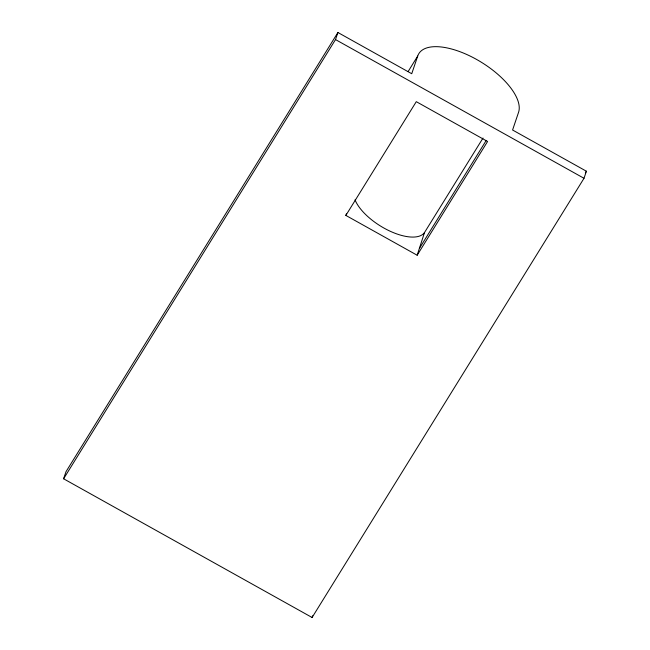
<?xml version="1.0" encoding="UTF-8"?>
<svg xmlns="http://www.w3.org/2000/svg" width="650" height="650" viewBox="0 0 650 650"><rect width="100%" height="100%" fill="white"/><g stroke="black" fill="none" stroke-linecap="round" stroke-linejoin="round"><path stroke-width="0.97" d="M346.458 213.655L345.857 215.418L417.162 255.231L424.515 232.521L483.007 138.052M63.602 478.782L65.991 471.705L337.911 32.5L411.734 73.718L417.723 56.022A57.988 25.602 31.8 0 1 476.523 59.41A57.988 25.602 31.8 0 1 518.562 112.32L512.574 130.008L586.398 171.218L584.009 178.295L312.089 617.5L63.602 478.782L335.514 39.577L337.911 32.5M312.089 617.5L312.691 615.729M408.111 71.557L417.723 56.022M345.857 215.418L416.284 101.668L487.589 141.481L417.162 255.231M419.559 248.154L486.249 140.433M585.333 172.949L586.398 171.218M335.514 39.577L584.009 178.295M424.515 232.521A41.007 18.102 31.8 0 1 389.456 230.896A41.007 18.102 31.8 0 1 355.03 199.818"/></g></svg>
